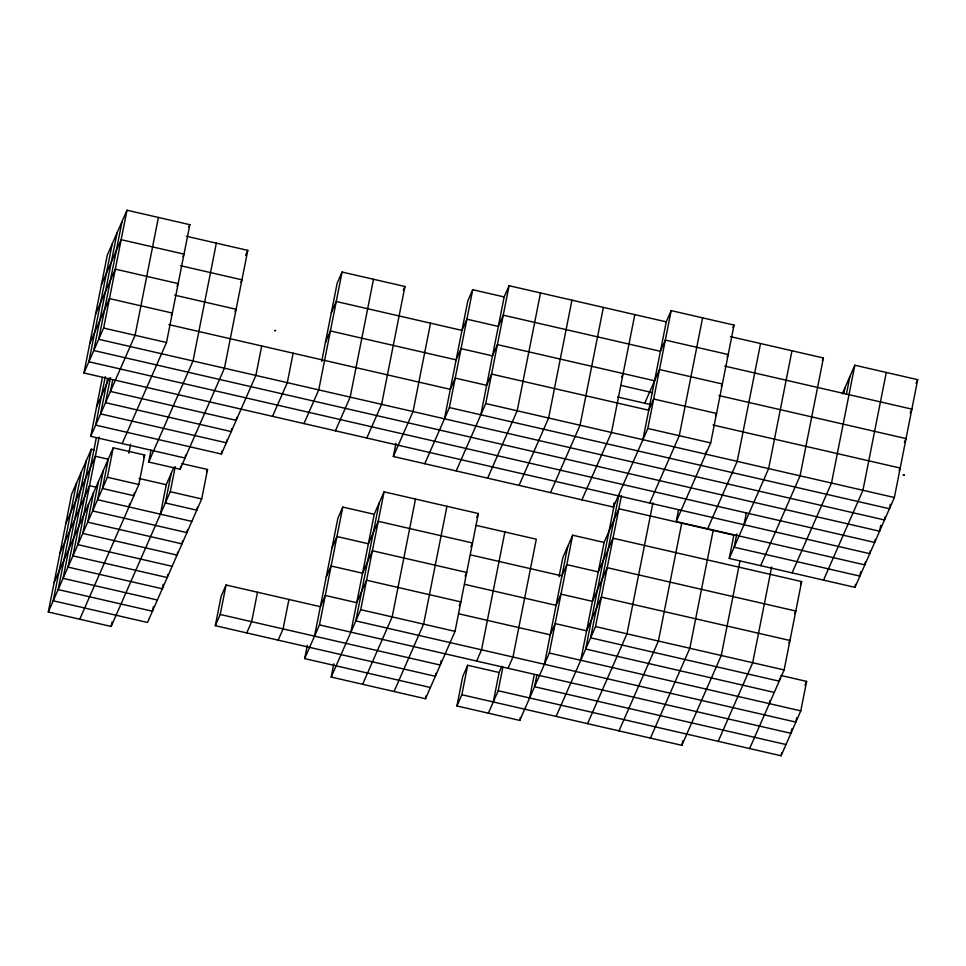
<?xml version="1.0" encoding="UTF-8"?>
<svg xmlns="http://www.w3.org/2000/svg" width="966" height="966" viewBox="0 0 966 966"><rect width="100%" height="100%" fill="white"/><g stroke="black" fill="none" stroke-linecap="round" stroke-linejoin="round"><path stroke-width="1.45" d="M870.318 550.705L869.738 553.651L83.945 372.985L107.274 255.133L126.981 210.226L189.843 224.68L166.502 342.519L122.175 443.575M112.201 243.903L88.872 361.755L874.665 542.433L875.244 539.487M117.127 232.673L93.787 350.525L879.591 531.203L880.763 525.311M122.054 221.456L98.713 339.295L884.518 519.974L885.097 517.027M83.945 372.985L103.64 328.066L126.981 210.226M175.22 466.675L170.27 491.718L111.162 626.463L48.3 612.009L71.629 494.169L91.335 449.25L94.197 449.915M76.555 482.94L53.227 600.78L147.52 622.466L201.701 498.951L207.533 469.488L181.813 463.571M81.482 471.71L58.153 589.562L152.447 611.236L153.316 606.817M185.629 455.083L185.037 458.029L90.744 436.354L102.408 377.428M86.409 460.48L63.08 578.332L157.373 600.007M105.294 376.511L95.67 425.125L221.395 454.032L255.881 375.424L261.714 345.973M91.335 449.25L68.006 567.102L162.3 588.777L163.169 584.358M107.6 378.539L100.597 413.895L226.322 442.802L226.913 439.856M96.262 438.021L72.921 555.873L167.227 577.547L167.806 574.601M110.486 377.621L105.523 402.665L231.248 431.573L231.828 428.626M99.148 437.103L77.848 544.643L172.153 566.317M112.781 379.65L110.45 391.435L236.175 420.343L236.755 417.397M88.606 503.95L82.774 533.413L177.068 555.088L177.659 552.141M93.533 492.72L87.701 522.183L181.994 543.858L182.586 540.912M98.46 481.491L92.627 510.954L186.921 532.64L187.501 529.694M103.386 470.261L97.554 499.724L191.848 521.411M108.313 459.031L102.481 488.494L133.912 495.727L134.491 492.781M158.412 217.447L135.071 335.287L90.744 436.354M48.3 612.009L107.407 477.264L113.239 447.801L144.671 455.034L138.838 484.497L79.731 619.242M128.828 453.175L130.579 444.336M128.985 506.957L129.565 504.01M111.162 626.463L112.044 622.044M186.341 236.235L247.779 250.363L224.45 368.203L180.123 469.259L148.679 462.038L151.022 450.253M160.416 514.178L166.249 484.715L173.916 467.254M216.348 243.13L193.007 360.97L148.679 462.038M171.175 473.485L165.343 502.948L196.774 510.181L197.354 507.235M180.123 469.259L180.702 466.312M221.395 454.032L221.987 451.086M435.92 673.338L435.34 676.285L215.309 625.69L221.142 596.227L226.068 584.998L320.362 606.684L325.288 595.454L356.72 602.687L366.573 580.228L460.867 601.903L459.224 605.646M215.309 625.69L220.236 614.461L226.068 584.998M293.145 353.194L287.313 382.657L272.533 416.346M257.499 592.23L251.667 621.693L246.741 632.923M321.69 361.344L337.146 283.267L342.073 272.038L404.935 286.491L381.606 404.331L366.826 438.021M342.073 272.038L318.744 389.878L303.964 423.567M288.931 599.451L283.098 628.914L278.172 640.144M373.504 279.271L350.175 397.111L335.395 430.8M430.413 687.514L304.676 658.607L307.309 645.348M314.53 636.147L337.871 518.295L342.785 507.078L374.216 514.298L384.07 491.839L478.363 513.526L455.034 631.366L425.487 698.744L331.193 677.057L333.813 663.799M304.676 658.607L319.456 624.917L342.785 507.078M350.887 632.138L374.216 514.298M379.143 503.069L355.814 620.909L795.863 722.097L796.733 717.678M331.193 677.057L360.741 609.679L384.07 491.839M865.403 561.934L864.812 564.881L676.224 521.519L710.698 442.923L734.039 325.083L671.165 310.617L647.836 428.469L613.362 507.065L393.331 456.483L395.963 443.225M430.534 323.175L413.037 411.564L393.331 456.483M415.501 499.072L392.172 616.912L362.624 684.29M444.469 418.785L467.798 300.945L472.724 289.715L504.155 296.948L509.082 285.719L666.238 321.847L671.165 310.617M424.762 463.704L449.395 407.567L472.724 289.715M446.932 506.293L423.603 624.133L394.056 691.511M480.827 414.788L504.155 296.948M425.487 698.744L426.066 695.798M456.194 470.937L485.753 403.559L509.082 285.719M441.136 660.635L440.255 665.055L220.236 614.461M734.595 535.357L618.868 508.744L604.1 542.433L572.669 535.2L549.328 653.052L519.78 720.419L456.918 705.965L462.75 676.502L467.677 665.272L499.108 672.505L501.837 666.262M540.513 292.94L517.184 410.791L487.637 478.158M456.918 705.965L461.845 694.735L467.677 665.272M504.88 531.976L481.539 649.816L476.612 661.046M571.944 300.172L548.616 418.012L519.068 485.391M493.276 701.968L499.108 672.505M488.349 713.198L498.202 690.738L502.863 667.168M519.78 720.419L520.36 717.472M603.376 307.393L580.047 425.245L550.499 492.612M529.634 697.959L534.295 674.389M536.891 674.944L534.56 686.729L786.01 744.545M559.024 576.811L562.816 557.66L572.669 535.2M544.401 664.27L567.742 546.43M634.807 314.626L611.478 432.466L581.93 499.845M580.759 660.273L604.1 542.433M613.362 507.065L614.231 502.646M614.569 503.214L585.686 649.043L774.285 692.405M618.904 494.93L590.612 637.814L779.2 681.175L779.791 678.229M556.138 716.422L595.539 626.584L621.5 495.486M642.909 439.699L666.238 321.847M652.931 502.718L626.97 633.817L587.57 723.643M702.596 317.85L679.267 435.69L649.72 503.069M676.224 521.519L678.555 509.734M681.73 523.198L658.401 641.038L619.001 730.876M705.772 454.153L706.363 451.207M713.174 530.431L689.833 648.271L650.432 738.096M760.544 343.534L737.203 461.374L707.655 528.752M461.845 694.735L681.863 745.329L682.745 740.91M842.243 393.911L854.838 365.22L917.7 379.674L894.371 497.514L854.97 587.34L729.233 558.433L733.906 534.862M736.792 533.944L734.16 547.203L859.885 576.11L860.766 571.691M744.013 524.743L746.344 512.958M739.932 561.222L721.264 655.491L681.863 745.329M791.975 350.755L768.634 468.607L729.233 558.433M771.653 566.97L752.695 662.724L718.221 741.32M730.538 336.639L823.406 357.988L800.065 475.827L760.665 565.665M769.359 703.634L769.938 700.688M749.652 748.553L784.126 669.945L801.635 581.568L613.036 538.207L598.268 571.896L566.837 564.663L561.91 575.893L470.466 554.87M843.813 393.56L844.984 387.668M846.409 394.116L849.911 376.438M854.838 365.22L831.497 483.06L792.096 572.886M498.202 690.738L781.083 755.774L781.675 752.828M791.806 728.907L790.937 733.327L319.456 624.917M781.083 755.774L800.79 710.867L806.622 681.404L780.902 675.488M886.269 372.441L862.94 490.281L823.527 580.119M854.97 587.34L855.55 584.394M890.314 504.324L889.445 508.744L449.395 407.567M101.442 284.596L121.136 239.677L184.011 254.13L182.912 256.63M95.61 314.059L115.304 269.14L178.167 283.593L177.08 286.093M89.778 343.522L109.472 298.603L172.334 313.056L171.248 315.556M96.576 406.891L109.17 378.189M188.744 227.167L189.843 224.68M65.797 523.632L95.356 456.254L108.204 459.212M59.964 553.095L89.524 485.717L96.66 487.359M54.132 582.558L113.239 447.801M143.572 457.534L144.671 455.034M245.593 255.35L247.779 250.363M240.848 282.314L241.947 279.814L180.509 265.698M235.016 311.776L236.115 309.277L174.677 295.149M206.434 471.988L207.533 469.488M331.314 312.73L336.24 301.501L461.965 330.408L466.892 319.178L498.323 326.411L503.25 315.182L660.406 351.31L665.332 340.08L728.195 354.534L727.108 357.034M325.482 342.193L330.408 330.964L456.133 359.871L461.06 348.641L492.491 355.862L497.418 344.633L654.574 380.773M403.293 290.235L404.935 286.491M332.026 547.758L336.953 536.528L368.384 543.761L378.237 521.302L472.531 542.989L470.889 546.732M326.194 577.221L331.121 565.991L362.552 573.224L372.405 550.765L466.699 572.44L465.057 576.183M476.721 517.269L478.363 513.526M621.5 377.283L623.142 373.552M508.044 668.279L512.97 657.049L536.311 539.209L476.298 525.407M644.733 403.233L659.5 369.543L722.363 383.997L721.276 386.497M732.94 327.571L734.039 325.083M715.444 415.96L716.53 413.46L653.668 399.006L648.741 410.236L491.585 374.096L486.659 385.325L455.228 378.104L450.301 389.334L168.845 324.612M822.308 360.487L823.406 357.988M800.536 584.068L801.635 581.568M794.704 613.519L795.803 611.031L607.203 567.67L592.436 601.347L560.992 594.126L556.078 605.356L464.634 584.333M788.872 642.982L789.959 640.482L601.371 597.121L586.591 630.81L555.16 623.589L550.234 634.819L458.802 613.796M916.058 383.417L917.7 379.674M910.226 412.868L911.868 409.125L724.705 366.09M904.393 442.331L906.036 438.588L718.873 395.553M804.98 685.148L806.622 681.404M899.105 470.551L900.203 468.051L713.041 425.016M177.068 555.088L176.15 555.196L176.947 555.378M621.078 385.434L652.509 392.655M617.576 396.99L650.444 404.549M647.836 428.469L710.698 442.923M485.753 403.559L894.371 497.514M103.64 328.066L166.502 342.519M139.104 478.472L166.249 484.715M107.407 477.264L138.838 484.497M170.27 491.718L201.701 498.951M595.539 626.584L784.126 669.945M360.741 609.679L455.034 631.366M549.328 653.052L800.79 710.867M275.576 330.517L274.658 330.614L275.576 330.517M904.212 475.055L903.295 475.151L904.212 475.055"/></g></svg>
